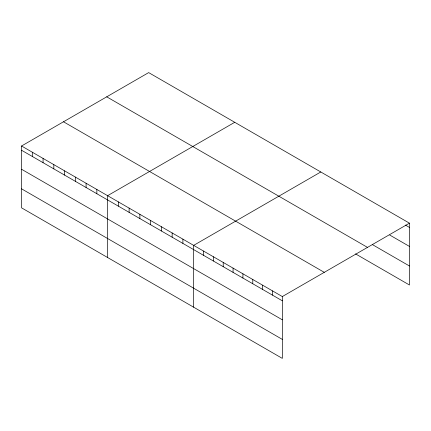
<?xml version="1.0" encoding="UTF-8"?>
<svg xmlns="http://www.w3.org/2000/svg" width="431" height="431" viewBox="0 0 431 431"><rect width="100%" height="100%" fill="white"/><g stroke="black" fill="none" stroke-linecap="round" stroke-linejoin="round"><path stroke-width="0.65" d="M21.55 146.001L282.327 296.56L282.327 358.393L21.55 207.834L21.55 146.001L148.673 72.607L409.45 223.166L409.45 284.999L355.553 253.881M234.728 122.296L107.605 195.685L107.605 257.517M320.788 171.98L193.664 245.374L193.664 307.201M282.327 296.56L409.45 223.166M405.393 225.079L409.45 227.417M389.748 235.046L409.45 246.419M372.362 244.582L409.45 265.997M106.721 96.83L367.498 247.389M63.502 121.784L324.279 272.344M21.55 150.252L282.327 300.811M21.55 169.254L282.327 319.813M21.55 188.832L282.327 339.391M272.478 290.871L272.478 295.122M262.624 285.187L262.624 289.438M252.776 279.498L252.776 283.749M242.922 273.809L242.922 278.06M233.069 268.125L233.069 272.37M223.22 262.436L223.22 266.687M213.367 256.747L213.367 260.997M203.513 251.057L203.513 255.308M182.906 239.162L182.906 243.413M172.152 232.95L172.152 237.201M161.393 226.738L161.393 230.989M150.635 220.532L150.635 224.777M139.876 214.32L139.876 218.571M129.122 208.108L129.122 212.359M118.363 201.897L118.363 206.147M96.851 189.478L96.851 193.729M86.092 183.267L86.092 187.517M75.333 177.055L75.333 181.306M64.58 170.843L64.58 175.094M53.821 164.637L53.821 168.882M43.062 158.425L43.062 162.676M32.309 152.213L32.309 156.464"/></g></svg>
